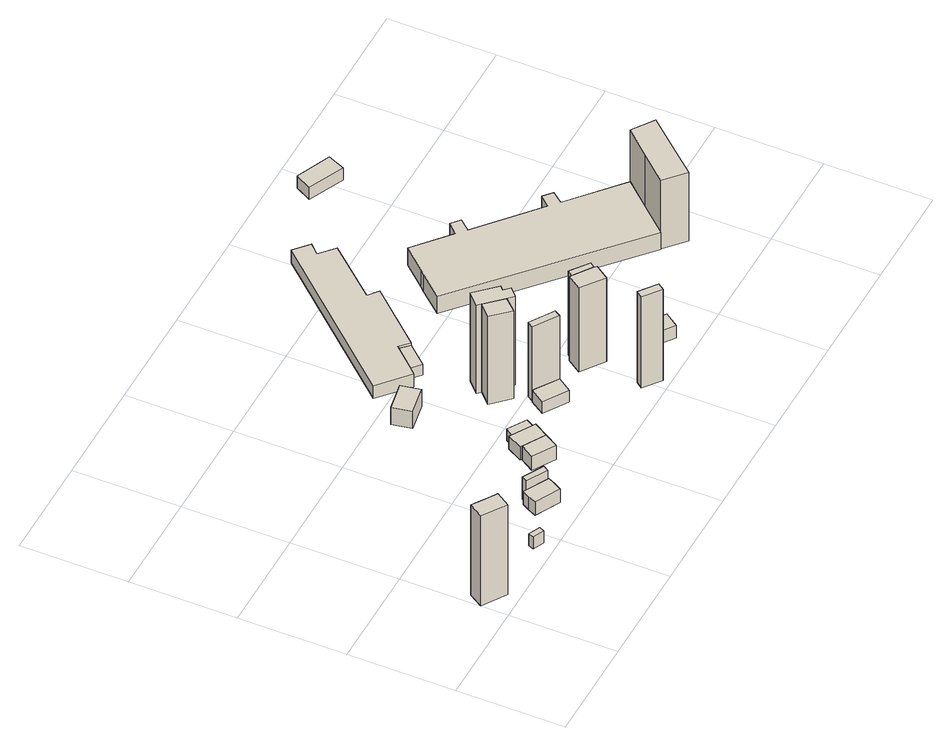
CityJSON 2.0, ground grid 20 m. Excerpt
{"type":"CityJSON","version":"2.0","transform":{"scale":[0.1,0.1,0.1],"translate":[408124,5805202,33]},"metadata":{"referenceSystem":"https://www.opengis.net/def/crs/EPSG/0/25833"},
"CityObjects":{
"building1":{"type":"Building","attributes":{"Gemeindeschluessel":"11000009","BezugspunktDach":"2200","function":"31001_1311","measuredHeight":20.44,"storeysAboveGround":1},"address":[{"country":"Germany","locality":"Berlin","thoroughfareNumber":"901 (128)","thoroughfareName":"Straße zur Krampenburg"}],"geometry":[{"type":"Solid","lod":"1","boundaries":[[[[0,1,2,3,4,5]],[[6,7,8,9,10,11]],[[6,11,5,4]],[[7,6,4,3]],[[8,7,3,2]],[[9,8,2,1]],[[10,9,1,0]],[[11,10,0,5]]]]}]},
"building2":{"type":"Building","attributes":{"Gemeindeschluessel":"11000009","BezugspunktDach":"2200","function":"51009_1610","measuredHeight":3,"storeysAboveGround":0},"address":[{"country":"Germany","locality":"Berlin"}],"geometry":[{"type":"Solid","lod":"1","boundaries":[[[[12,13,14,15]],[[16,17,8,7]],[[16,7,15,14]],[[17,16,14,13]],[[8,17,13,12]],[[7,8,12,15]]]]}]},
"building3":{"type":"Building","attributes":{"Gemeindeschluessel":"11000009","BezugspunktDach":"2200","function":"51009_1610","measuredHeight":2.64,"storeysAboveGround":0},"address":[{"country":"Germany","locality":"Berlin"}],"geometry":[{"type":"Solid","lod":"1","boundaries":[[[[18,19,20,21]],[[22,23,24,25]],[[22,25,21,20]],[[23,22,20,19]],[[24,23,19,18]],[[25,24,18,21]]]]}]},
"building4":{"type":"Building","attributes":{"Gemeindeschluessel":"11000009","BezugspunktDach":"2200","function":"31001_1311","measuredHeight":3.28,"storeysAboveGround":1},"address":[{"country":"Germany","locality":"Berlin","thoroughfareNumber":"901 (126)","thoroughfareName":"Straße zur Krampenburg"}],"geometry":[{"type":"Solid","lod":"1","boundaries":[[[[26,27,28,29,30,31,32,33]],[[34,35,36,37,38,39,40,41]],[[34,41,33,32]],[[35,34,32,31]],[[36,35,31,30]],[[37,36,30,29]],[[38,37,29,28]],[[39,38,28,27]],[[40,39,27,26]],[[41,40,26,33]]]]}]},
"building5":{"type":"Building","attributes":{"Gemeindeschluessel":"11000009","BezugspunktDach":"2200","function":"51009_1610","measuredHeight":5,"storeysAboveGround":0},"address":[{"country":"Germany","locality":"Berlin"}],"geometry":[{"type":"Solid","lod":"1","boundaries":[[[[42,43,44,45]],[[46,47,37,36]],[[46,36,45,44]],[[47,46,44,43]],[[37,47,43,42]],[[36,37,42,45]]]]}]},
"building6":{"type":"Building","attributes":{"Gemeindeschluessel":"11000009","BezugspunktDach":"2200","function":"51009_1610","measuredHeight":3.23,"storeysAboveGround":0},"address":[{"country":"Germany","locality":"Berlin"}],"geometry":[{"type":"Solid","lod":"1","boundaries":[[[[48,49,50,51]],[[52,53,54,55]],[[52,55,51,50]],[[53,52,50,49]],[[54,53,49,48]],[[55,54,48,51]]]]}]},
"building7":{"type":"Building","attributes":{"Gemeindeschluessel":"11000009","BezugspunktDach":"2200","function":"31001_1311","measuredHeight":2.88,"storeysAboveGround":1},"address":[{"country":"Germany","locality":"Berlin","thoroughfareNumber":"901 (125)","thoroughfareName":"Straße zur Krampenburg"}],"geometry":[{"type":"Solid","lod":"1","boundaries":[[[[50,49,56,57,58,59,60]],[[61,62,63,64,65,66,67]],[[61,67,60,59]],[[62,61,59,58]],[[63,62,58,57]],[[64,63,57,56]],[[65,64,56,49]],[[66,65,49,50]],[[67,66,50,60]]]]}]},
"building8":{"type":"Building","attributes":{"Gemeindeschluessel":"11000009","BezugspunktDach":"2200","function":"51009_1610","measuredHeight":2.54,"storeysAboveGround":0},"address":[{"country":"Germany","locality":"Berlin"}],"geometry":[{"type":"Solid","lod":"1","boundaries":[[[[57,68,69,58]],[[70,71,72,73]],[[70,73,58,69]],[[71,70,69,68]],[[72,71,68,57]],[[73,72,57,58]]]]}]},
"building9":{"type":"Building","attributes":{"Gemeindeschluessel":"11000009","BezugspunktDach":"2200","function":"31001_2520","measuredHeight":3.88,"storeysAboveGround":1},"address":[{"country":"Germany","locality":"Berlin","thoroughfareNumber":"901 (2)","thoroughfareName":"Straße zur Krampenburg"}],"geometry":[{"type":"Solid","lod":"1","boundaries":[[[[74,75,76,77]],[[78,79,80,81]],[[78,81,77,76]],[[79,78,76,75]],[[80,79,75,74]],[[81,80,74,77]]]]}]},
"building10":{"type":"Building","attributes":{"Gemeindeschluessel":"11000009","BezugspunktDach":"2200","function":"31001_1311","measuredHeight":2.61,"storeysAboveGround":1},"address":[{"country":"Germany","locality":"Berlin","thoroughfareNumber":"901 (122)","thoroughfareName":"Straße zur Krampenburg"}],"geometry":[{"type":"Solid","lod":"1","boundaries":[[[[82,83,84,85]],[[86,87,88,89]],[[86,89,85,84]],[[87,86,84,83]],[[88,87,83,82]],[[89,88,82,85]]]]}]},
"building11":{"type":"Building","attributes":{"Gemeindeschluessel":"11000009","BezugspunktDach":"2200","function":"51009_1610","measuredHeight":19.97,"storeysAboveGround":0},"address":[{"country":"Germany","locality":"Berlin"}],"geometry":[{"type":"Solid","lod":"1","boundaries":[[[[90,91,92,93]],[[94,95,96,97]],[[94,97,93,92]],[[95,94,92,91]],[[96,95,91,90]],[[97,96,90,93]]]]}]},
"building12":{"type":"Building","attributes":{"Gemeindeschluessel":"11000009","BezugspunktDach":"2200","function":"51009_1610","measuredHeight":16.9,"storeysAboveGround":0},"address":[{"country":"Germany","locality":"Berlin"}],"geometry":[{"type":"Solid","lod":"1","boundaries":[[[[98,99,100,101]],[[102,103,104,105]],[[102,105,101,100]],[[103,102,100,99]],[[104,103,99,98]],[[105,104,98,101]]]]}]},
"building13":{"type":"Building","attributes":{"Gemeindeschluessel":"11000009","BezugspunktDach":"2200","function":"31001_1311","measuredHeight":20.05,"storeysAboveGround":1},"address":[{"country":"Germany","locality":"Berlin","thoroughfareNumber":"901 (124)","thoroughfareName":"Straße zur Krampenburg"}],"geometry":[{"type":"Solid","lod":"1","boundaries":[[[[92,91,106,107,108,109,110,111]],[[112,113,114,115,116,117,118,119]],[[112,119,111,110]],[[113,112,110,109]],[[114,113,109,108]],[[115,114,108,107]],[[116,115,107,106]],[[117,116,106,91]],[[118,117,91,92]],[[119,118,92,111]]]]}]},
"building14":{"type":"Building","attributes":{"Gemeindeschluessel":"11000009","BezugspunktDach":"2200","function":"51009_1610","measuredHeight":2.76,"storeysAboveGround":0},"address":[{"country":"Germany","locality":"Berlin"}],"geometry":[{"type":"Solid","lod":"1","boundaries":[[[[120,121,122,123]],[[124,125,126,127]],[[124,127,123,122]],[[125,124,122,121]],[[126,125,121,120]],[[127,126,120,123]]]]}]},
"building15":{"type":"Building","attributes":{"Gemeindeschluessel":"11000009","BezugspunktDach":"2200","function":"51009_1610","measuredHeight":20.69,"storeysAboveGround":0},"address":[{"country":"Germany","locality":"Berlin"}],"geometry":[{"type":"Solid","lod":"1","boundaries":[[[[128,129,130,131]],[[132,133,134,135]],[[132,135,131,130]],[[133,132,130,129]],[[134,133,129,128]],[[135,134,128,131]]]]}]},
"building16":{"type":"Building","attributes":{"Gemeindeschluessel":"11000009","BezugspunktDach":"2200","function":"31001_1311","measuredHeight":19.09,"storeysAboveGround":1},"address":[{"country":"Germany","locality":"Berlin","thoroughfareNumber":"901 (120)","thoroughfareName":"Straße zur Krampenburg"}],"geometry":[{"type":"Solid","lod":"1","boundaries":[[[[136,137,138,139,140,141]],[[142,143,144,145,146,147]],[[142,147,141,140]],[[143,142,140,139]],[[144,143,139,138]],[[145,144,138,137]],[[146,145,137,136]],[[147,146,136,141]]]]}]},
"building17":{"type":"Building","attributes":{"Gemeindeschluessel":"11000009","BezugspunktDach":"2200","function":"31001_2074","measuredHeight":2.88,"storeysAboveGround":1},"address":[{"country":"Germany","locality":"Berlin","thoroughfareNumber":"901","thoroughfareName":"Straße zur Krampenburg"}],"geometry":[{"type":"Solid","lod":"1","boundaries":[[[[148,149,150,151,152,153,154,155,156,157,158]],[[159,160,161,162,163,164,125,124,127,165,166]],[[159,166,158,157]],[[160,159,157,156]],[[161,160,156,155]],[[162,161,155,154]],[[163,162,154,153]],[[164,163,153,152]],[[125,164,152,151]],[[124,125,151,150]],[[127,124,150,149]],[[165,127,149,148]],[[166,165,148,158]]]]}]},
"building18":{"type":"Building","attributes":{"Gemeindeschluessel":"11000009","BezugspunktDach":"2200","function":"51009_1610","measuredHeight":19.04,"storeysAboveGround":0},"address":[{"country":"Germany","locality":"Berlin"}],"geometry":[{"type":"Solid","lod":"1","boundaries":[[[[138,167,168,139]],[[169,170,144,143]],[[169,143,139,168]],[[170,169,168,167]],[[144,170,167,138]],[[143,144,138,139]]]]}]},
"building19":{"type":"Building","attributes":{"Gemeindeschluessel":"11000009","BezugspunktDach":"2200","function":"31001_1311","measuredHeight":2.75,"storeysAboveGround":1},"address":[{"country":"Germany","locality":"Berlin","thoroughfareNumber":"901 (118)","thoroughfareName":"Straße zur Krampenburg"}],"geometry":[{"type":"Solid","lod":"1","boundaries":[[[[171,172,173,174,175,176]],[[177,178,179,180,181,182]],[[177,182,176,175]],[[178,177,175,174]],[[179,178,174,173]],[[180,179,173,172]],[[181,180,172,171]],[[182,181,171,176]]]]}]},
"building20":{"type":"Building","attributes":{"Gemeindeschluessel":"11000009","BezugspunktDach":"2200","function":"51009_1610","measuredHeight":2.6,"storeysAboveGround":0},"address":[{"country":"Germany","locality":"Berlin"}],"geometry":[{"type":"Solid","lod":"1","boundaries":[[[[173,183,184,174]],[[185,186,187,188]],[[185,188,174,184]],[[186,185,184,183]],[[187,186,183,173]],[[188,187,173,174]]]]}]},
"building21":{"type":"Building","attributes":{"Gemeindeschluessel":"11000009","BezugspunktDach":"2200","function":"31001_2074","measuredHeight":4.92,"storeysAboveGround":1},"address":[{"country":"Germany","locality":"Berlin","thoroughfareNumber":"901 (1)","thoroughfareName":"Straße zur Krampenburg"}],"geometry":[{"type":"Solid","lod":"1","boundaries":[[[[189,190,191,192,193,194,195,196,197,198,199,200,201,202,203,204]],[[205,206,207,208,209,210,211,212,213,214,215,216,217,218,219,220]],[[205,220,204,203]],[[206,205,203,202]],[[207,206,202,201]],[[208,207,201,200]],[[209,208,200,199]],[[210,209,199,198]],[[211,210,198,197]],[[212,211,197,196]],[[213,212,196,195]],[[214,213,195,194]],[[215,214,194,193]],[[216,215,193,192]],[[217,216,192,191]],[[218,217,191,190]],[[219,218,190,189]],[[220,219,189,204]]]]}]},
"building22":{"type":"Building","attributes":{"Gemeindeschluessel":"11000009","BezugspunktDach":"2200","function":"51009_1610","measuredHeight":2.83,"storeysAboveGround":0},"address":[{"country":"Germany","locality":"Berlin"}],"geometry":[{"type":"Solid","lod":"1","boundaries":[[[[221,222,223,224]],[[225,226,227,228]],[[225,228,224,223]],[[226,225,223,222]],[[227,226,222,221]],[[228,227,221,224]]]]}]},
"building23":{"type":"Building","attributes":{"Gemeindeschluessel":"11000009","BezugspunktDach":"2200","function":"51009_1610","measuredHeight":19.07,"storeysAboveGround":0},"address":[{"country":"Germany","locality":"Berlin"}],"geometry":[{"type":"Solid","lod":"1","boundaries":[[[[229,230,231,232,233,234]],[[235,236,237,238,239,240]],[[235,240,234,233]],[[236,235,233,232]],[[237,236,232,231]],[[238,237,231,230]],[[239,238,230,229]],[[240,239,229,234]]]]}]}
},
"vertices":[
[45,23,212],[62,49,212],[51,56,212],[31,69,212],[18,78,212],[1,51,212],[18,78,7],[31,69,7],[51,56,7],[62,49,7],[45,23,7],[1,51,7],
[51,56,37],[57,66,37],[37,78,37],[31,69,37],[37,78,7],[57,66,7],
[181,22,36],[186,32,36],[164,42,36],[160,32,36],[164,42,9],[186,32,9],[181,22,9],[160,32,9],
[278,39,41],[286,53,41],[293,67,41],[291,68,41],[252,89,41],[247,92,41],[239,78,41],[232,63,41],[239,78,11],[247,92,11],[252,89,11],[291,68,11],[293,67,11],[286,53,11],[278,39,11],[232,63,11],
[291,68,61],[297,78,61],[258,99,61],[252,89,61],[258,99,11],[297,78,11],
[365,88,46],[380,114,46],[339,138,46],[324,113,46],[339,138,14],[380,114,14],[365,88,14],[324,113,14],
[396,141,46],[391,144,46],[356,165,46],[351,168,46],[335,140,46],[351,168,17],[356,165,17],[391,144,17],[396,141,17],[380,114,17],[339,138,17],[335,140,17],
[399,158,46],[365,179,46],[365,179,20],[399,158,20],[391,144,20],[356,165,20],
[320,329,62],[374,339,62],[367,376,62],[313,366,62],[367,376,23],[374,339,23],[320,329,23],[313,366,23],
[491,125,48],[509,151,48],[465,180,48],[447,153,48],[465,180,21],[509,151,21],[491,125,21],[447,153,21],
[458,211,222],[479,234,222],[450,265,222],[427,243,222],[450,265,22],[479,234,22],[458,211,22],[427,243,22],
[509,151,192],[516,163,192],[472,191,192],[465,180,192],[472,191,23],[516,163,23],[509,151,23],[465,180,23],
[490,223,222],[506,238,222],[495,249,222],[502,256,222],[466,294,222],[443,272,222],[466,294,21],[502,256,21],[495,249,21],[506,238,21],[490,223,21],[479,234,21],[450,265,21],[443,272,21],
[443,370,47],[476,407,47],[459,424,47],[425,386,47],[459,424,23],[476,407,23],[443,370,23],[425,386,23],
[609,10,224],[618,22,224],[586,46,224],[577,34,224],[586,46,17],[618,22,17],[609,10,17],[577,34,17],
[606,112,211],[624,138,211],[620,142,211],[586,166,211],[582,169,211],[564,143,211],[582,169,20],[586,166,20],[620,142,20],[624,138,20],[606,112,20],[564,143,20],
[411,371,52],[425,386,52],[459,424,52],[476,407,52],[566,508,52],[547,523,52],[628,616,52],[601,640,52],[618,658,52],[591,682,52],[357,419,52],[591,682,23],[618,658,23],[601,640,23],[628,616,23],[547,523,23],[566,508,23],[411,371,23],[357,419,23],
[627,151,211],[593,176,211],[593,176,20],[627,151,20],
[707,33,48],[726,59,48],[711,70,48],[699,79,48],[684,90,48],[665,64,48],[684,90,20],[699,79,20],[711,70,20],[726,59,20],[707,33,20],[665,64,20],
[718,79,48],[705,88,48],[705,88,22],[718,79,22],[711,70,22],[699,79,22],
[887,148,59],[926,192,59],[935,202,59],[974,246,59],[880,328,59],[896,348,59],[880,362,59],[863,343,59],[754,437,59],[771,457,59],[755,471,59],[737,452,59],[672,508,59],[635,466,59],[625,456,59],[589,414,59],[625,456,20],[635,466,20],[672,508,20],[737,452,20],[755,471,20],[771,457,20],[754,437,20],[863,343,20],[880,362,20],[896,348,20],[880,328,20],[974,246,20],[935,202,20],[926,192,20],[887,148,20],[589,414,20],
[809,692,48],[823,724,48],[759,752,48],[743,722,48],[759,752,20],[823,724,20],[809,692,20],[743,722,20],
[924,114,177],[969,166,177],[1014,218,177],[974,246,177],[931,197,177],[887,148,177],[931,197,21],[974,246,21],[1014,218,21],[969,166,21],[924,114,21],[887,148,21]
]}
